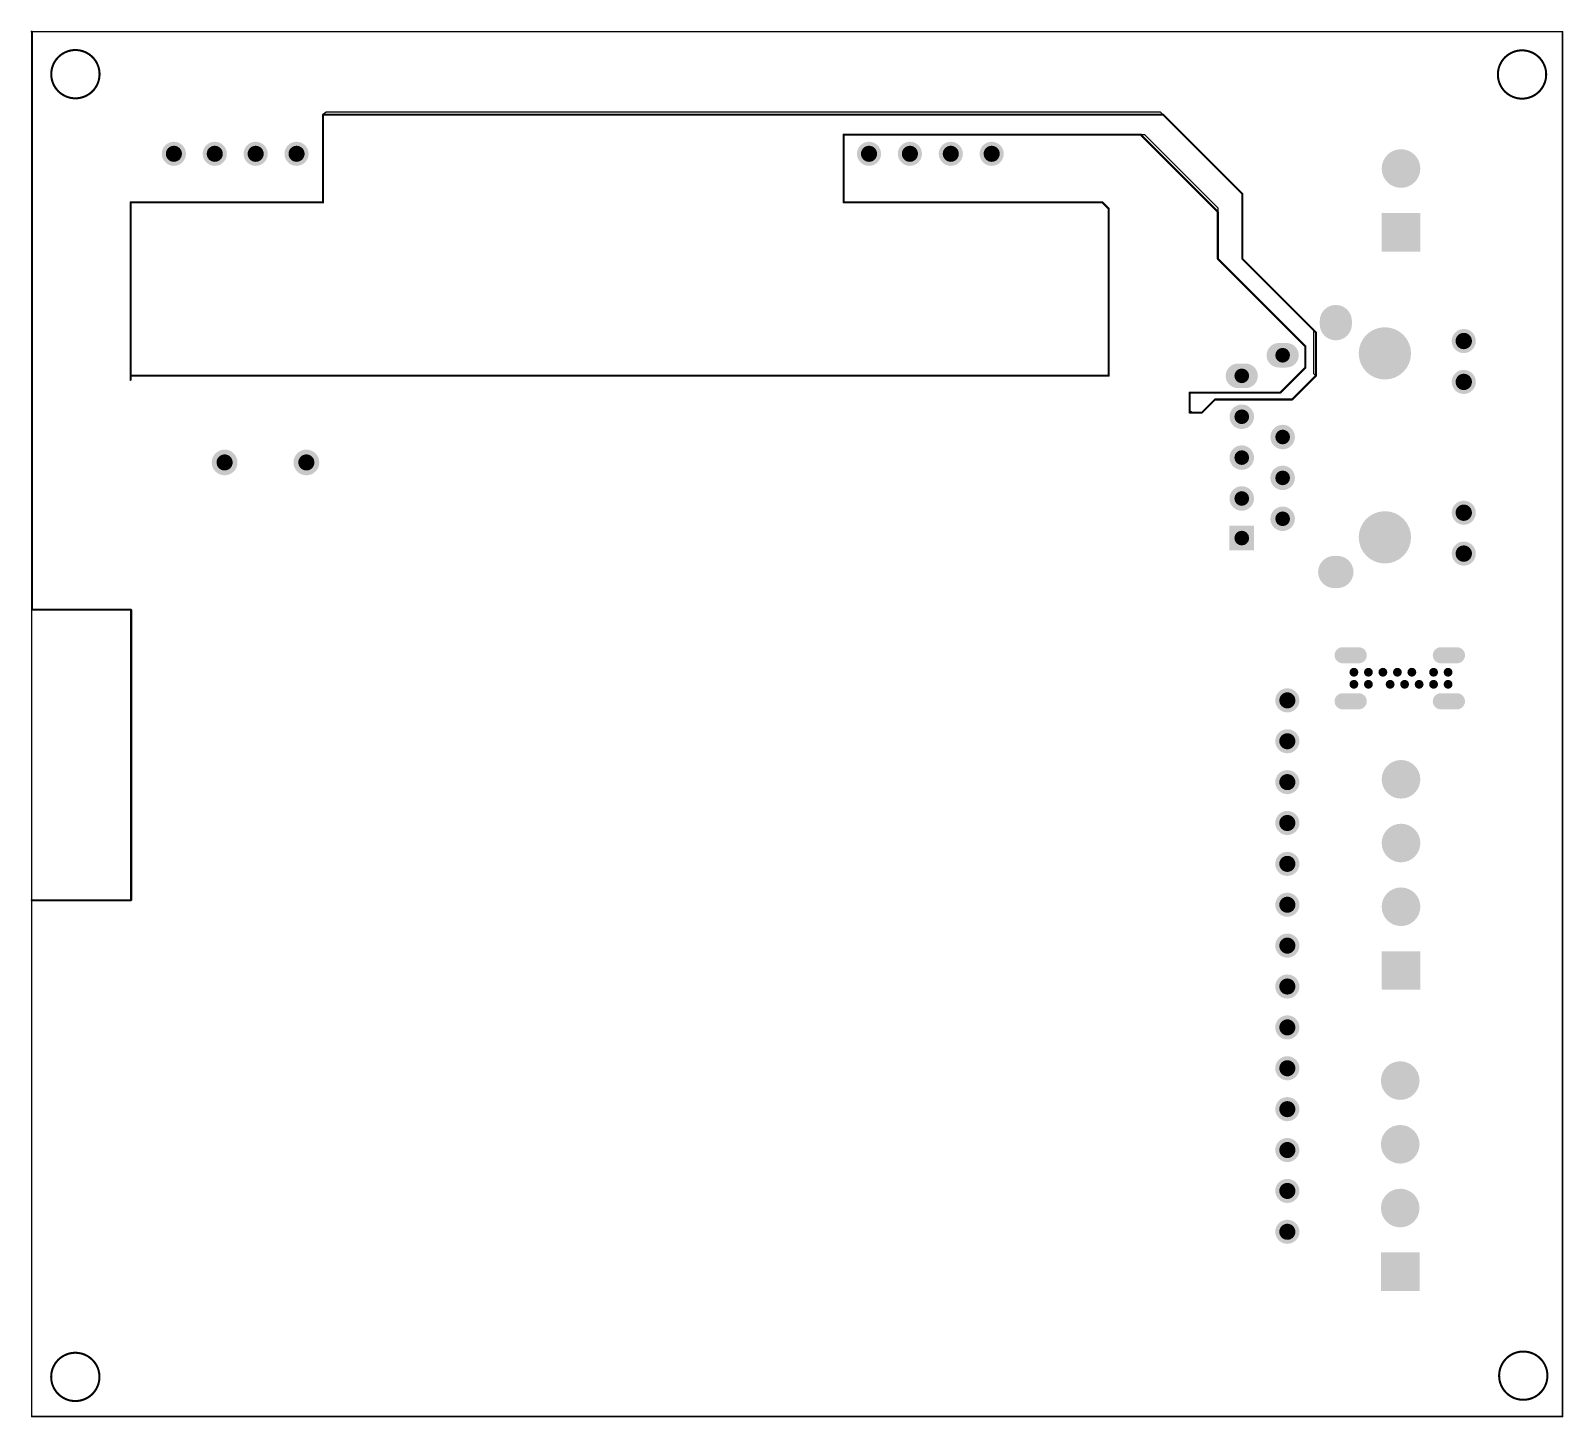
# Model space of a CAD drawing. Header units: millimetres. Extents: x 77.7 to 172.9, y 40.3 to 126.5.
import ezdxf

# ---------------------------------------------------------------- set-up
doc = ezdxf.new("R2010")
doc.units = ezdxf.units.MM
for name, color, linetype in [('KeepOutLayer', 6, 'Continuous'), ('MultiLayer', 9, 'Continuous'), ('PadHoleLayer', 156, 'Continuous')]:
    doc.layers.add(name, color=color, linetype=linetype)

# ---------------------------------------------------------------- blocks, each defined once
blk = doc.blocks.new('HR913129A__3')
at = {"layer": 'MultiLayer'}
h = blk.add_hatch(color=9, dxfattribs=at)
edge = h.paths.add_edge_path()
edge.add_arc((-6.604, 6.895), 0.749, 0, 360)
h = blk.add_hatch(color=9, dxfattribs=at)
edge = h.paths.add_edge_path()
edge.add_arc((-4.064, 6.895), 0.749, 0, 360)
h = blk.add_hatch(color=9, dxfattribs=at)
edge = h.paths.add_edge_path()
edge.add_arc((4.064, 6.895), 0.749, 0, 360)
h = blk.add_hatch(color=9, dxfattribs=at)
edge = h.paths.add_edge_path()
edge.add_arc((6.604, 6.895), 0.749, 0, 360)
h = blk.add_hatch(color=9, dxfattribs=at)
edge = h.paths.add_edge_path()
edge.add_arc((-5.837, 1.995), 1.625, 0, 360)
h = blk.add_hatch(color=9, dxfattribs=at)
edge = h.paths.add_edge_path()
edge.add_arc((5.593, 1.995), 1.625, 0, 360)
h = blk.add_hatch(color=9, dxfattribs=at)
edge = h.paths.add_edge_path()
edge.add_arc((7.747, -1.153), 1, 180, 360)
edge.add_line((8.747, -1.153), (8.747, -0.953))
edge.add_arc((7.747, -0.953), 1, 0, 180)
edge.add_line((6.747, -0.953), (6.747, -1.153))
h = blk.add_hatch(color=9, dxfattribs=at)
edge = h.paths.add_edge_path()
edge.add_arc((-7.647, -1.053), 1, 270, 450)
edge.add_line((-7.647, -0.053), (-7.847, -0.053))
edge.add_arc((-7.847, -1.053), 1, 90, 270)
edge.add_line((-7.847, -2.053), (-7.647, -2.053))
h = blk.add_hatch(color=9, dxfattribs=at)
edge = h.paths.add_edge_path()
edge.add_arc((-5.72, -4.593), 0.762, 180, 360)
edge.add_line((-4.958, -4.593), (-4.958, -4.117))
edge.add_arc((-5.72, -4.117), 0.762, 0, 180)
edge.add_line((-6.482, -4.117), (-6.482, -4.593))
h = blk.add_hatch(color=9, dxfattribs=at)
edge = h.paths.add_edge_path()
edge.add_arc((-0.64, -4.355), 0.762, 0, 360)
h = blk.add_hatch(color=9, dxfattribs=at)
edge = h.paths.add_edge_path()
edge.add_arc((1.9, -4.355), 0.762, 0, 360)
h = blk.add_hatch(color=9, dxfattribs=at)
edge = h.paths.add_edge_path()
edge.add_arc((4.44, -4.355), 0.762, 0, 360)
h = blk.add_hatch(color=9, dxfattribs=at)
edge = h.paths.add_edge_path()
edge.add_arc((-4.44, -7.133), 0.762, 180, 360)
edge.add_line((-3.678, -7.133), (-3.678, -6.657))
edge.add_arc((-4.44, -6.657), 0.762, 0, 180)
edge.add_line((-5.202, -6.657), (-5.202, -7.133))
h = blk.add_hatch(color=9, dxfattribs=at)
edge = h.paths.add_edge_path()
edge.add_arc((-1.9, -6.895), 0.762, 0, 360)
h = blk.add_hatch(color=9, dxfattribs=at)
edge = h.paths.add_edge_path()
edge.add_arc((0.64, -6.895), 0.762, 0, 360)
h = blk.add_hatch(color=9, dxfattribs=at)
edge = h.paths.add_edge_path()
edge.add_arc((3.18, -6.895), 0.762, 0, 360)
blk.add_hatch(color=9, dxfattribs=at).paths.add_polyline_path([(4.878, -7.657), (4.878, -6.133), (6.402, -6.133), (6.402, -7.657)])
at = {"layer": 'PadHoleLayer'}
h = blk.add_hatch(color=156, dxfattribs=at)
edge = h.paths.add_edge_path()
edge.add_arc((-6.604, 6.895), 0.508, 0, 360)
h = blk.add_hatch(color=156, dxfattribs=at)
edge = h.paths.add_edge_path()
edge.add_arc((-4.064, 6.895), 0.508, 0, 360)
h = blk.add_hatch(color=156, dxfattribs=at)
edge = h.paths.add_edge_path()
edge.add_arc((4.064, 6.895), 0.508, 0, 360)
h = blk.add_hatch(color=156, dxfattribs=at)
edge = h.paths.add_edge_path()
edge.add_arc((6.604, 6.895), 0.508, 0, 360)
h = blk.add_hatch(color=156, dxfattribs=at)
edge = h.paths.add_edge_path()
edge.add_arc((-5.837, 1.995), 1.625, 0, 360)
h = blk.add_hatch(color=156, dxfattribs=at)
edge = h.paths.add_edge_path()
edge.add_arc((5.593, 1.995), 1.625, 0, 360)
h = blk.add_hatch(color=156, dxfattribs=at)
edge = h.paths.add_edge_path()
edge.add_arc((-7.747, -1.053), 0.838, 0, 360)
h = blk.add_hatch(color=156, dxfattribs=at)
edge = h.paths.add_edge_path()
edge.add_arc((7.747, -1.053), 0.838, 0, 360)
h = blk.add_hatch(color=156, dxfattribs=at)
edge = h.paths.add_edge_path()
edge.add_arc((-5.72, -4.355), 0.457, 0, 360)
h = blk.add_hatch(color=156, dxfattribs=at)
edge = h.paths.add_edge_path()
edge.add_arc((-0.64, -4.355), 0.457, 0, 360)
h = blk.add_hatch(color=156, dxfattribs=at)
edge = h.paths.add_edge_path()
edge.add_arc((1.9, -4.355), 0.457, 0, 360)
h = blk.add_hatch(color=156, dxfattribs=at)
edge = h.paths.add_edge_path()
edge.add_arc((4.44, -4.355), 0.457, 0, 360)
h = blk.add_hatch(color=156, dxfattribs=at)
edge = h.paths.add_edge_path()
edge.add_arc((-4.44, -6.895), 0.457, 0, 360)
h = blk.add_hatch(color=156, dxfattribs=at)
edge = h.paths.add_edge_path()
edge.add_arc((-1.9, -6.895), 0.457, 0, 360)
h = blk.add_hatch(color=156, dxfattribs=at)
edge = h.paths.add_edge_path()
edge.add_arc((0.64, -6.895), 0.457, 0, 360)
h = blk.add_hatch(color=156, dxfattribs=at)
edge = h.paths.add_edge_path()
edge.add_arc((3.18, -6.895), 0.457, 0, 360)
h = blk.add_hatch(color=156, dxfattribs=at)
edge = h.paths.add_edge_path()
edge.add_arc((5.64, -6.895), 0.457, 0, 360)
blk = doc.blocks.new('CONN_TH_4P_P3_96_HT396R_3_96_4P_44')
at = {"layer": 'MultiLayer'}
blk.add_hatch(color=9, dxfattribs=at).paths.add_polyline_path([(-7.14, 1.2), (-4.74, 1.2), (-4.74, -1.2), (-7.14, -1.2)])
h = blk.add_hatch(color=9, dxfattribs=at)
edge = h.paths.add_edge_path()
edge.add_arc((-1.98, 0), 1.2, 0, 360)
h = blk.add_hatch(color=9, dxfattribs=at)
edge = h.paths.add_edge_path()
edge.add_arc((1.98, 0), 1.2, 0, 360)
h = blk.add_hatch(color=9, dxfattribs=at)
edge = h.paths.add_edge_path()
edge.add_arc((5.94, 0), 1.2, 0, 360)
at = {"layer": 'PadHoleLayer'}
h = blk.add_hatch(color=156, dxfattribs=at)
edge = h.paths.add_edge_path()
edge.add_arc((-5.94, 0), 0.9, 0, 360)
h = blk.add_hatch(color=156, dxfattribs=at)
edge = h.paths.add_edge_path()
edge.add_arc((-1.98, 0), 0.9, 0, 360)
h = blk.add_hatch(color=156, dxfattribs=at)
edge = h.paths.add_edge_path()
edge.add_arc((1.98, 0), 0.9, 0, 360)
h = blk.add_hatch(color=156, dxfattribs=at)
edge = h.paths.add_edge_path()
edge.add_arc((5.94, 0), 0.9, 0, 360)
blk = doc.blocks.new('CAP_TH_BD10_0_P5_00_D1_0_FD_54')
at = {"layer": 'MultiLayer'}
h = blk.add_hatch(color=9, dxfattribs=at)
edge = h.paths.add_edge_path()
edge.add_arc((-2.54, 0), 0.8, 0, 360)
h = blk.add_hatch(color=9, dxfattribs=at)
edge = h.paths.add_edge_path()
edge.add_arc((2.54, 0), 0.8, 0, 360)
at = {"layer": 'PadHoleLayer'}
h = blk.add_hatch(color=156, dxfattribs=at)
edge = h.paths.add_edge_path()
edge.add_arc((-2.54, 0), 0.5, 0, 360)
h = blk.add_hatch(color=156, dxfattribs=at)
edge = h.paths.add_edge_path()
edge.add_arc((2.54, 0), 0.5, 0, 360)
blk = doc.blocks.new('POE_96')
at = {"layer": 'MultiLayer'}
h = blk.add_hatch(color=9, dxfattribs=at)
edge = h.paths.add_edge_path()
edge.add_arc((-25.4, 0), 0.75, 0, 360)
h = blk.add_hatch(color=9, dxfattribs=at)
edge = h.paths.add_edge_path()
edge.add_arc((-22.86, 0), 0.75, 0, 360)
h = blk.add_hatch(color=9, dxfattribs=at)
edge = h.paths.add_edge_path()
edge.add_arc((-20.32, 0), 0.75, 0, 360)
h = blk.add_hatch(color=9, dxfattribs=at)
edge = h.paths.add_edge_path()
edge.add_arc((-17.78, 0), 0.75, 0, 360)
h = blk.add_hatch(color=9, dxfattribs=at)
edge = h.paths.add_edge_path()
edge.add_arc((17.78, 0), 0.75, 0, 360)
h = blk.add_hatch(color=9, dxfattribs=at)
edge = h.paths.add_edge_path()
edge.add_arc((20.32, 0), 0.75, 0, 360)
h = blk.add_hatch(color=9, dxfattribs=at)
edge = h.paths.add_edge_path()
edge.add_arc((22.86, 0), 0.75, 0, 360)
h = blk.add_hatch(color=9, dxfattribs=at)
edge = h.paths.add_edge_path()
edge.add_arc((25.4, 0), 0.75, 0, 360)
at = {"layer": 'PadHoleLayer'}
h = blk.add_hatch(color=156, dxfattribs=at)
edge = h.paths.add_edge_path()
edge.add_arc((-25.4, 0), 0.5, 0, 360)
h = blk.add_hatch(color=156, dxfattribs=at)
edge = h.paths.add_edge_path()
edge.add_arc((-22.86, 0), 0.5, 0, 360)
h = blk.add_hatch(color=156, dxfattribs=at)
edge = h.paths.add_edge_path()
edge.add_arc((-20.32, 0), 0.5, 0, 360)
h = blk.add_hatch(color=156, dxfattribs=at)
edge = h.paths.add_edge_path()
edge.add_arc((-17.78, 0), 0.5, 0, 360)
h = blk.add_hatch(color=156, dxfattribs=at)
edge = h.paths.add_edge_path()
edge.add_arc((17.78, 0), 0.5, 0, 360)
h = blk.add_hatch(color=156, dxfattribs=at)
edge = h.paths.add_edge_path()
edge.add_arc((20.32, 0), 0.5, 0, 360)
h = blk.add_hatch(color=156, dxfattribs=at)
edge = h.paths.add_edge_path()
edge.add_arc((22.86, 0), 0.5, 0, 360)
h = blk.add_hatch(color=156, dxfattribs=at)
edge = h.paths.add_edge_path()
edge.add_arc((25.4, 0), 0.5, 0, 360)
blk = doc.blocks.new('CONN_TH_P3_96_HT396R_3_96_2P_130')
at = {"layer": 'MultiLayer'}
blk.add_hatch(color=9, dxfattribs=at).paths.add_polyline_path([(-3.18, 1.2), (-0.78, 1.2), (-0.78, -1.2), (-3.18, -1.2)])
h = blk.add_hatch(color=9, dxfattribs=at)
edge = h.paths.add_edge_path()
edge.add_arc((1.98, 0), 1.2, 0, 360)
at = {"layer": 'PadHoleLayer'}
h = blk.add_hatch(color=156, dxfattribs=at)
edge = h.paths.add_edge_path()
edge.add_arc((-1.98, 0), 0.85, 0, 360)
h = blk.add_hatch(color=156, dxfattribs=at)
edge = h.paths.add_edge_path()
edge.add_arc((1.98, 0), 0.85, 0, 360)
blk = doc.blocks.new('CONN_TH_4P_P3_96_HT396R_3_96_4P_131')
at = {"layer": 'MultiLayer'}
blk.add_hatch(color=9, dxfattribs=at).paths.add_polyline_path([(-7.14, 1.2), (-4.74, 1.2), (-4.74, -1.2), (-7.14, -1.2)])
h = blk.add_hatch(color=9, dxfattribs=at)
edge = h.paths.add_edge_path()
edge.add_arc((-1.98, 0), 1.2, 0, 360)
h = blk.add_hatch(color=9, dxfattribs=at)
edge = h.paths.add_edge_path()
edge.add_arc((1.98, 0), 1.2, 0, 360)
h = blk.add_hatch(color=9, dxfattribs=at)
edge = h.paths.add_edge_path()
edge.add_arc((5.94, 0), 1.2, 0, 360)
at = {"layer": 'PadHoleLayer'}
h = blk.add_hatch(color=156, dxfattribs=at)
edge = h.paths.add_edge_path()
edge.add_arc((-5.94, 0), 0.9, 0, 360)
h = blk.add_hatch(color=156, dxfattribs=at)
edge = h.paths.add_edge_path()
edge.add_arc((-1.98, 0), 0.9, 0, 360)
h = blk.add_hatch(color=156, dxfattribs=at)
edge = h.paths.add_edge_path()
edge.add_arc((1.98, 0), 0.9, 0, 360)
h = blk.add_hatch(color=156, dxfattribs=at)
edge = h.paths.add_edge_path()
edge.add_arc((5.94, 0), 0.9, 0, 360)
blk = doc.blocks.new('USB_C_TH_TYPE_C_31_M_19_133')
at = {"layer": 'MultiLayer'}
h = blk.add_hatch(color=9, dxfattribs=at)
edge = h.paths.add_edge_path()
edge.add_arc((-1.43, 2.55), 0.5, 180, 360)
edge.add_line((-0.93, 2.55), (-0.93, 3.55))
edge.add_arc((-1.43, 3.55), 0.5, 0, 180)
edge.add_line((-1.93, 3.55), (-1.93, 2.55))
h = blk.add_hatch(color=9, dxfattribs=at)
edge = h.paths.add_edge_path()
edge.add_arc((1.43, 2.55), 0.5, 180, 360)
edge.add_line((1.93, 2.55), (1.93, 3.55))
edge.add_arc((1.43, 3.55), 0.5, 0, 180)
edge.add_line((0.93, 3.55), (0.93, 2.55))
h = blk.add_hatch(color=9, dxfattribs=at)
edge = h.paths.add_edge_path()
edge.add_arc((-0.375, 2.85), 0.275, 0, 360)
h = blk.add_hatch(color=9, dxfattribs=at)
edge = h.paths.add_edge_path()
edge.add_arc((0.375, 2.85), 0.275, 0, 360)
h = blk.add_hatch(color=9, dxfattribs=at)
edge = h.paths.add_edge_path()
edge.add_arc((-0.375, 1.95), 0.275, 0, 360)
h = blk.add_hatch(color=9, dxfattribs=at)
edge = h.paths.add_edge_path()
edge.add_arc((0.375, 1.95), 0.275, 0, 360)
h = blk.add_hatch(color=9, dxfattribs=at)
edge = h.paths.add_edge_path()
edge.add_arc((0.375, 1.05), 0.275, 0, 360)
h = blk.add_hatch(color=9, dxfattribs=at)
edge = h.paths.add_edge_path()
edge.add_arc((-0.375, 0.6), 0.275, 0, 360)
h = blk.add_hatch(color=9, dxfattribs=at)
edge = h.paths.add_edge_path()
edge.add_arc((0.375, 0.15), 0.275, 0, 360)
h = blk.add_hatch(color=9, dxfattribs=at)
edge = h.paths.add_edge_path()
edge.add_arc((-0.375, -0.3), 0.275, 0, 360)
h = blk.add_hatch(color=9, dxfattribs=at)
edge = h.paths.add_edge_path()
edge.add_arc((-0.375, -1.2), 0.275, 0, 360)
h = blk.add_hatch(color=9, dxfattribs=at)
edge = h.paths.add_edge_path()
edge.add_arc((0.375, -0.75), 0.275, 0, 360)
h = blk.add_hatch(color=9, dxfattribs=at)
edge = h.paths.add_edge_path()
edge.add_arc((-0.375, -2.1), 0.275, 0, 360)
h = blk.add_hatch(color=9, dxfattribs=at)
edge = h.paths.add_edge_path()
edge.add_arc((0.375, -2.1), 0.275, 0, 360)
h = blk.add_hatch(color=9, dxfattribs=at)
edge = h.paths.add_edge_path()
edge.add_arc((-1.43, -3.55), 0.5, 180, 360)
edge.add_line((-0.93, -3.55), (-0.93, -2.55))
edge.add_arc((-1.43, -2.55), 0.5, 0, 180)
edge.add_line((-1.93, -2.55), (-1.93, -3.55))
h = blk.add_hatch(color=9, dxfattribs=at)
edge = h.paths.add_edge_path()
edge.add_arc((-0.375, -3), 0.275, 0, 360)
h = blk.add_hatch(color=9, dxfattribs=at)
edge = h.paths.add_edge_path()
edge.add_arc((0.375, -3), 0.275, 0, 360)
h = blk.add_hatch(color=9, dxfattribs=at)
edge = h.paths.add_edge_path()
edge.add_arc((1.43, -3.55), 0.5, 180, 360)
edge.add_line((1.93, -3.55), (1.93, -2.55))
edge.add_arc((1.43, -2.55), 0.5, 0, 180)
edge.add_line((0.93, -2.55), (0.93, -3.55))
at = {"layer": 'PadHoleLayer'}
h = blk.add_hatch(color=156, dxfattribs=at)
edge = h.paths.add_edge_path()
edge.add_arc((-1.43, 2.6), 0.3, 180, 360)
edge.add_line((-1.13, 2.6), (-1.13, 3.5))
edge.add_arc((-1.43, 3.5), 0.3, 0, 180)
edge.add_line((-1.73, 3.5), (-1.73, 2.6))
h = blk.add_hatch(color=156, dxfattribs=at)
edge = h.paths.add_edge_path()
edge.add_arc((-0.375, 2.85), 0.175, 0, 360)
h = blk.add_hatch(color=156, dxfattribs=at)
edge = h.paths.add_edge_path()
edge.add_arc((0.375, 2.85), 0.175, 0, 360)
h = blk.add_hatch(color=156, dxfattribs=at)
edge = h.paths.add_edge_path()
edge.add_arc((1.43, 2.6), 0.3, 180, 360)
edge.add_line((1.73, 2.6), (1.73, 3.5))
edge.add_arc((1.43, 3.5), 0.3, 0, 180)
edge.add_line((1.13, 3.5), (1.13, 2.6))
h = blk.add_hatch(color=156, dxfattribs=at)
edge = h.paths.add_edge_path()
edge.add_arc((-0.375, 1.95), 0.175, 0, 360)
h = blk.add_hatch(color=156, dxfattribs=at)
edge = h.paths.add_edge_path()
edge.add_arc((0.375, 1.95), 0.175, 0, 360)
h = blk.add_hatch(color=156, dxfattribs=at)
edge = h.paths.add_edge_path()
edge.add_arc((0.375, 1.05), 0.175, 0, 360)
h = blk.add_hatch(color=156, dxfattribs=at)
edge = h.paths.add_edge_path()
edge.add_arc((-0.375, 0.6), 0.175, 0, 360)
h = blk.add_hatch(color=156, dxfattribs=at)
edge = h.paths.add_edge_path()
edge.add_arc((0.375, 0.15), 0.175, 0, 360)
h = blk.add_hatch(color=156, dxfattribs=at)
edge = h.paths.add_edge_path()
edge.add_arc((-0.375, -0.3), 0.175, 0, 360)
h = blk.add_hatch(color=156, dxfattribs=at)
edge = h.paths.add_edge_path()
edge.add_arc((0.375, -0.75), 0.175, 0, 360)
h = blk.add_hatch(color=156, dxfattribs=at)
edge = h.paths.add_edge_path()
edge.add_arc((-0.375, -1.2), 0.175, 0, 360)
h = blk.add_hatch(color=156, dxfattribs=at)
edge = h.paths.add_edge_path()
edge.add_arc((-1.43, -3.45), 0.3, 180, 360)
edge.add_line((-1.13, -3.45), (-1.13, -2.65))
edge.add_arc((-1.43, -2.65), 0.3, 0, 180)
edge.add_line((-1.73, -2.65), (-1.73, -3.45))
h = blk.add_hatch(color=156, dxfattribs=at)
edge = h.paths.add_edge_path()
edge.add_arc((-0.375, -2.1), 0.175, 0, 360)
h = blk.add_hatch(color=156, dxfattribs=at)
edge = h.paths.add_edge_path()
edge.add_arc((-0.375, -3), 0.175, 0, 360)
h = blk.add_hatch(color=156, dxfattribs=at)
edge = h.paths.add_edge_path()
edge.add_arc((0.375, -2.1), 0.175, 0, 360)
h = blk.add_hatch(color=156, dxfattribs=at)
edge = h.paths.add_edge_path()
edge.add_arc((0.375, -3), 0.175, 0, 360)
h = blk.add_hatch(color=156, dxfattribs=at)
edge = h.paths.add_edge_path()
edge.add_arc((1.43, -3.45), 0.3, 180, 360)
edge.add_line((1.73, -3.45), (1.73, -2.65))
edge.add_arc((1.43, -2.65), 0.3, 0, 180)
edge.add_line((1.13, -2.65), (1.13, -3.45))
blk = doc.blocks.new('2_4TFT1_140')
at = {"layer": 'MultiLayer'}
h = blk.add_hatch(color=9, dxfattribs=at)
edge = h.paths.add_edge_path()
edge.add_arc((-15.24, 0), 0.75, 0, 360)
h = blk.add_hatch(color=9, dxfattribs=at)
edge = h.paths.add_edge_path()
edge.add_arc((-12.7, 0), 0.75, 0, 360)
h = blk.add_hatch(color=9, dxfattribs=at)
edge = h.paths.add_edge_path()
edge.add_arc((-10.16, 0), 0.75, 0, 360)
h = blk.add_hatch(color=9, dxfattribs=at)
edge = h.paths.add_edge_path()
edge.add_arc((-7.62, 0), 0.75, 0, 360)
h = blk.add_hatch(color=9, dxfattribs=at)
edge = h.paths.add_edge_path()
edge.add_arc((-5.08, 0), 0.75, 0, 360)
h = blk.add_hatch(color=9, dxfattribs=at)
edge = h.paths.add_edge_path()
edge.add_arc((-2.54, 0), 0.75, 0, 360)
h = blk.add_hatch(color=9, dxfattribs=at)
edge = h.paths.add_edge_path()
edge.add_arc((0, 0), 0.75, 0, 360)
h = blk.add_hatch(color=9, dxfattribs=at)
edge = h.paths.add_edge_path()
edge.add_arc((2.54, 0), 0.75, 0, 360)
h = blk.add_hatch(color=9, dxfattribs=at)
edge = h.paths.add_edge_path()
edge.add_arc((5.08, 0), 0.75, 0, 360)
h = blk.add_hatch(color=9, dxfattribs=at)
edge = h.paths.add_edge_path()
edge.add_arc((7.62, 0), 0.75, 0, 360)
h = blk.add_hatch(color=9, dxfattribs=at)
edge = h.paths.add_edge_path()
edge.add_arc((10.16, 0), 0.75, 0, 360)
h = blk.add_hatch(color=9, dxfattribs=at)
edge = h.paths.add_edge_path()
edge.add_arc((12.7, 0), 0.75, 0, 360)
h = blk.add_hatch(color=9, dxfattribs=at)
edge = h.paths.add_edge_path()
edge.add_arc((15.24, 0), 0.75, 0, 360)
h = blk.add_hatch(color=9, dxfattribs=at)
edge = h.paths.add_edge_path()
edge.add_arc((17.78, 0), 0.75, 0, 360)
at = {"layer": 'PadHoleLayer'}
h = blk.add_hatch(color=156, dxfattribs=at)
edge = h.paths.add_edge_path()
edge.add_arc((-15.24, 0), 0.5, 0, 360)
h = blk.add_hatch(color=156, dxfattribs=at)
edge = h.paths.add_edge_path()
edge.add_arc((-12.7, 0), 0.5, 0, 360)
h = blk.add_hatch(color=156, dxfattribs=at)
edge = h.paths.add_edge_path()
edge.add_arc((-10.16, 0), 0.5, 0, 360)
h = blk.add_hatch(color=156, dxfattribs=at)
edge = h.paths.add_edge_path()
edge.add_arc((-7.62, 0), 0.5, 0, 360)
h = blk.add_hatch(color=156, dxfattribs=at)
edge = h.paths.add_edge_path()
edge.add_arc((-5.08, 0), 0.5, 0, 360)
h = blk.add_hatch(color=156, dxfattribs=at)
edge = h.paths.add_edge_path()
edge.add_arc((-2.54, 0), 0.5, 0, 360)
h = blk.add_hatch(color=156, dxfattribs=at)
edge = h.paths.add_edge_path()
edge.add_arc((0, 0), 0.5, 0, 360)
h = blk.add_hatch(color=156, dxfattribs=at)
edge = h.paths.add_edge_path()
edge.add_arc((2.54, 0), 0.5, 0, 360)
h = blk.add_hatch(color=156, dxfattribs=at)
edge = h.paths.add_edge_path()
edge.add_arc((5.08, 0), 0.5, 0, 360)
h = blk.add_hatch(color=156, dxfattribs=at)
edge = h.paths.add_edge_path()
edge.add_arc((7.62, 0), 0.5, 0, 360)
h = blk.add_hatch(color=156, dxfattribs=at)
edge = h.paths.add_edge_path()
edge.add_arc((10.16, 0), 0.5, 0, 360)
h = blk.add_hatch(color=156, dxfattribs=at)
edge = h.paths.add_edge_path()
edge.add_arc((12.7, 0), 0.5, 0, 360)
h = blk.add_hatch(color=156, dxfattribs=at)
edge = h.paths.add_edge_path()
edge.add_arc((15.24, 0), 0.5, 0, 360)
h = blk.add_hatch(color=156, dxfattribs=at)
edge = h.paths.add_edge_path()
edge.add_arc((17.78, 0), 0.5, 0, 360)

msp = doc.modelspace()

# ---------------------------------------------------------------- linework, layer by layer
at = {"layer": 'KeepOutLayer'}
for points, const_width in [([(77.781, 126.41), (77.8, 126.391)], 0.127), ([(77.781, 126.41), (172.872, 126.41)], 0.1), ([(77.8, 90.5), (77.8, 126.391)], 0.127), ([(172.872, 40.361), (172.872, 126.41)], 0.1), ([(95.885, 121.26), (128.219, 121.26)], 0.127), ([(95.885, 115.799), (95.885, 121.26)], 0.127), ([(128.219, 121.26), (148.057, 121.26)], 0.127), ([(148.057, 121.26), (152.984, 116.332)], 0.127), ([(128.219, 115.799), (128.219, 120.015)], 0.127), ([(128.219, 120.015), (146.685, 120.015)], 0.127), ([(146.66, 120.015), (151.46, 115.214)], 0.127), ([(152.984, 115.011), (152.984, 116.332)], 0.127), ([(83.922, 104.775), (83.922, 115.799)], 0.127), ([(83.922, 115.799), (95.885, 115.799)], 0.127), ([(128.219, 115.799), (141.986, 115.799)], 0.127), ([(141.986, 115.799), (144.297, 115.799)], 0.127), ([(144.297, 115.799), (144.678, 115.418)], 0.127), ([(144.678, 107.442), (144.678, 115.418)], 0.127), ([(151.13, 115.545), (151.46, 115.214)], 0.127), ([(151.46, 112.293), (151.46, 115.214)], 0.127), ([(152.984, 112.293), (152.984, 115.011)], 0.127), ([(151.46, 112.293), (151.968, 111.785)], 0.127), ([(152.984, 112.293), (153.975, 111.303)], 0.127), ([(151.968, 111.785), (153.34, 110.414)], 0.127), ([(153.34, 110.414), (155.448, 108.306)], 0.127), ([(153.975, 111.303), (154.864, 110.414)], 0.127), ([(154.864, 110.414), (157.556, 107.721)], 0.127), ([(155.448, 108.306), (156.896, 106.858)], 0.127), ([(157.556, 105.359), (157.556, 107.721)], 0.127), ([(144.678, 105.029), (144.678, 107.442)], 0.127), ([(156.896, 105.537), (156.896, 106.858)], 0.127), ([(83.947, 105.029), (144.678, 105.029)], 0.127), ([(155.346, 103.988), (156.896, 105.537)], 0.127), ([(156.083, 103.556), (157.556, 105.029)], 0.127), ([(157.556, 105.029), (157.556, 105.359)], 0.127), ([(149.708, 102.743), (149.708, 103.988)], 0.127), ([(149.708, 103.988), (152.629, 103.988)], 0.127), ([(152.629, 103.988), (155.346, 103.988)], 0.127), ([(150.47, 102.743), (151.282, 103.556)], 0.127), ([(151.282, 103.556), (152.629, 103.556)], 0.127), ([(152.629, 103.556), (156.083, 103.556)], 0.127), ([(149.708, 102.743), (150.47, 102.743)], 0.127), ([(77.8, 90.5), (83.922, 90.5)], 0.127), ([(83.922, 90.5), (83.972, 90.449)], 0.127), ([(83.972, 72.466), (83.972, 90.449)], 0.127), ([(77.781, 72.441), (83.947, 72.441)], 0.127), ([(77.781, 40.361), (77.781, 72.441)], 0.1), ([(83.947, 72.441), (83.972, 72.466)], 0.127), ([(77.781, 40.361), (172.872, 40.361)], 0.1)]:
    msp.add_lwpolyline(points, dxfattribs=dict(at, const_width=const_width))
for points, const_width in [([(77.749, 126.41, 1), (77.812, 126.41, 1)], 0.0635), ([(77.756, 126.41, 1), (77.806, 126.41, 1)], 0.05), ([(77.768, 126.391, 1), (77.832, 126.391, 1)], 0.0635), ([(77.768, 126.391, 1), (77.832, 126.391, 1)], 0.0635), ([(172.847, 126.41, 1), (172.897, 126.41, 1)], 0.05), ([(172.847, 126.41, 1), (172.897, 126.41, 1)], 0.05), ([(81.997, 123.769, 1), (78.997, 123.769, 1)], 0.127), ([(171.856, 123.749, 1), (168.856, 123.749, 1)], 0.127), ([(78.965, 123.769, 1), (79.029, 123.769, 1)], 0.0635), ([(81.965, 123.769, 1), (82.029, 123.769, 1)], 0.0635), ([(168.825, 123.749, 1), (168.888, 123.749, 1)], 0.0635), ([(171.825, 123.749, 1), (171.888, 123.749, 1)], 0.0635), ([(95.853, 121.26, 1), (95.917, 121.26, 1)], 0.0635), ([(95.853, 121.26, 1), (95.917, 121.26, 1)], 0.0635), ([(128.187, 121.26, 1), (128.251, 121.26, 1)], 0.0635), ([(128.187, 121.26, 1), (128.251, 121.26, 1)], 0.0635), ([(148.025, 121.26, 1), (148.088, 121.26, 1)], 0.0635), ([(148.025, 121.26, 1), (148.088, 121.26, 1)], 0.0635), ([(128.187, 120.015, 1), (128.251, 120.015, 1)], 0.0635), ([(128.187, 120.015, 1), (128.251, 120.015, 1)], 0.0635), ([(146.628, 120.015, 1), (146.691, 120.015, 1)], 0.0635), ([(146.653, 120.015, 1), (146.717, 120.015, 1)], 0.0635), ([(152.952, 116.332, 1), (153.016, 116.332, 1)], 0.0635), ([(152.952, 116.332, 1), (153.016, 116.332, 1)], 0.0635), ([(83.89, 115.799, 1), (83.953, 115.799, 1)], 0.0635), ([(83.89, 115.799, 1), (83.953, 115.799, 1)], 0.0635), ([(95.853, 115.799, 1), (95.917, 115.799, 1)], 0.0635), ([(95.853, 115.799, 1), (95.917, 115.799, 1)], 0.0635), ([(128.187, 115.799, 1), (128.251, 115.799, 1)], 0.0635), ([(128.187, 115.799, 1), (128.251, 115.799, 1)], 0.0635), ([(141.954, 115.799, 1), (142.018, 115.799, 1)], 0.0635), ([(141.954, 115.799, 1), (142.018, 115.799, 1)], 0.0635), ([(144.266, 115.799, 1), (144.329, 115.799, 1)], 0.0635), ([(144.266, 115.799, 1), (144.329, 115.799, 1)], 0.0635), ([(144.647, 115.418, 1), (144.71, 115.418, 1)], 0.0635), ([(144.647, 115.418, 1), (144.71, 115.418, 1)], 0.0635), ([(151.098, 115.545, 1), (151.162, 115.545, 1)], 0.0635), ([(151.428, 115.214, 1), (151.492, 115.214, 1)], 0.0635), ([(151.428, 115.214, 1), (151.492, 115.214, 1)], 0.0635), ([(151.428, 115.214, 1), (151.492, 115.214, 1)], 0.0635), ([(152.952, 115.011, 1), (153.016, 115.011, 1)], 0.0635), ([(152.952, 115.011, 1), (153.016, 115.011, 1)], 0.0635), ([(151.428, 112.293, 1), (151.492, 112.293, 1)], 0.0635), ([(151.428, 112.293, 1), (151.492, 112.293, 1)], 0.0635), ([(152.952, 112.293, 1), (153.016, 112.293, 1)], 0.0635), ([(152.952, 112.293, 1), (153.016, 112.293, 1)], 0.0635), ([(151.936, 111.785, 1), (152, 111.785, 1)], 0.0635), ([(151.936, 111.785, 1), (152, 111.785, 1)], 0.0635), ([(153.308, 110.414, 1), (153.372, 110.414, 1)], 0.0635), ([(153.308, 110.414, 1), (153.372, 110.414, 1)], 0.0635), ([(153.943, 111.303, 1), (154.007, 111.303, 1)], 0.0635), ([(153.943, 111.303, 1), (154.007, 111.303, 1)], 0.0635), ([(154.832, 110.414, 1), (154.896, 110.414, 1)], 0.0635), ([(154.832, 110.414, 1), (154.896, 110.414, 1)], 0.0635), ([(155.416, 108.306, 1), (155.48, 108.306, 1)], 0.0635), ([(155.416, 108.306, 1), (155.48, 108.306, 1)], 0.0635), ([(157.524, 107.721, 1), (157.588, 107.721, 1)], 0.0635), ([(157.524, 107.721, 1), (157.588, 107.721, 1)], 0.0635), ([(144.647, 107.442, 1), (144.71, 107.442, 1)], 0.0635), ([(144.647, 107.442, 1), (144.71, 107.442, 1)], 0.0635), ([(156.864, 106.858, 1), (156.928, 106.858, 1)], 0.0635), ([(156.864, 106.858, 1), (156.928, 106.858, 1)], 0.0635), ([(83.89, 104.775, 1), (83.953, 104.775, 1)], 0.0635), ([(83.915, 105.029, 1), (83.979, 105.029, 1)], 0.0635), ([(144.647, 105.029, 1), (144.71, 105.029, 1)], 0.0635), ([(144.647, 105.029, 1), (144.71, 105.029, 1)], 0.0635), ([(156.864, 105.537, 1), (156.928, 105.537, 1)], 0.0635), ([(156.864, 105.537, 1), (156.928, 105.537, 1)], 0.0635), ([(157.524, 105.359, 1), (157.588, 105.359, 1)], 0.0635), ([(157.524, 105.359, 1), (157.588, 105.359, 1)], 0.0635), ([(157.524, 105.029, 1), (157.588, 105.029, 1)], 0.0635), ([(157.524, 105.029, 1), (157.588, 105.029, 1)], 0.0635), ([(149.676, 103.988, 1), (149.739, 103.988, 1)], 0.0635), ([(149.676, 103.988, 1), (149.739, 103.988, 1)], 0.0635), ([(152.597, 103.988, 1), (152.66, 103.988, 1)], 0.0635), ([(152.597, 103.988, 1), (152.66, 103.988, 1)], 0.0635), ([(155.315, 103.988, 1), (155.378, 103.988, 1)], 0.0635), ([(155.315, 103.988, 1), (155.378, 103.988, 1)], 0.0635), ([(151.251, 103.556, 1), (151.314, 103.556, 1)], 0.0635), ([(151.251, 103.556, 1), (151.314, 103.556, 1)], 0.0635), ([(152.597, 103.556, 1), (152.66, 103.556, 1)], 0.0635), ([(152.597, 103.556, 1), (152.66, 103.556, 1)], 0.0635), ([(156.051, 103.556, 1), (156.115, 103.556, 1)], 0.0635), ([(156.051, 103.556, 1), (156.115, 103.556, 1)], 0.0635), ([(149.676, 102.743, 1), (149.739, 102.743, 1)], 0.0635), ([(149.676, 102.743, 1), (149.739, 102.743, 1)], 0.0635), ([(150.438, 102.743, 1), (150.501, 102.743, 1)], 0.0635), ([(150.438, 102.743, 1), (150.501, 102.743, 1)], 0.0635), ([(77.768, 90.5, 1), (77.832, 90.5, 1)], 0.0635), ([(77.768, 90.5, 1), (77.832, 90.5, 1)], 0.0635), ([(83.89, 90.5, 1), (83.953, 90.5, 1)], 0.0635), ([(83.89, 90.5, 1), (83.953, 90.5, 1)], 0.0635), ([(83.941, 90.449, 1), (84.004, 90.449, 1)], 0.0635), ([(83.941, 90.449, 1), (84.004, 90.449, 1)], 0.0635), ([(77.749, 72.441, 1), (77.812, 72.441, 1)], 0.0635), ([(77.756, 72.441, 1), (77.806, 72.441, 1)], 0.05), ([(83.915, 72.441, 1), (83.979, 72.441, 1)], 0.0635), ([(83.915, 72.441, 1), (83.979, 72.441, 1)], 0.0635), ([(83.941, 72.466, 1), (84.004, 72.466, 1)], 0.0635), ([(83.941, 72.466, 1), (84.004, 72.466, 1)], 0.0635), ([(81.991, 42.824, 1), (78.991, 42.824, 1)], 0.127), ([(171.933, 42.901, 1), (168.933, 42.901, 1)], 0.127), ([(78.959, 42.824, 1), (79.023, 42.824, 1)], 0.0635), ([(81.959, 42.824, 1), (82.023, 42.824, 1)], 0.0635), ([(168.901, 42.901, 1), (168.964, 42.901, 1)], 0.0635), ([(171.901, 42.901, 1), (171.964, 42.901, 1)], 0.0635), ([(77.756, 40.361, 1), (77.806, 40.361, 1)], 0.05), ([(77.756, 40.361, 1), (77.806, 40.361, 1)], 0.05), ([(172.847, 40.361, 1), (172.897, 40.361, 1)], 0.05), ([(172.847, 40.361, 1), (172.897, 40.361, 1)], 0.05)]:
    msp.add_lwpolyline(points, format="xyb", close=True, dxfattribs=dict(at, const_width=const_width))
at = {"layer": 'MultiLayer'}
for p, q in [((96.063, 121.412), (95.885, 121.26)), ((95.885, 121.26), (95.885, 115.799)), ((147.904, 121.412), (96.063, 121.412)), ((152.984, 116.332), (147.904, 121.412)), ((128.219, 115.799), (128.219, 120.015)), ((128.219, 120.015), (146.914, 120.015)), ((146.914, 120.015), (151.46, 115.468)), ((152.984, 112.293), (152.984, 116.332)), ((95.885, 115.799), (83.922, 115.799)), ((83.922, 115.799), (83.922, 105.054)), ((144.297, 115.799), (128.219, 115.799)), ((144.678, 115.418), (144.297, 115.799)), ((144.678, 105.029), (144.678, 115.418)), ((151.46, 115.468), (151.46, 112.293)), ((151.46, 112.293), (156.896, 106.858)), ((157.378, 107.899), (152.984, 112.293)), ((157.429, 107.899), (157.378, 107.899)), ((157.429, 105.156), (157.429, 107.899)), ((156.896, 106.858), (156.896, 105.537)), ((83.922, 105.054), (83.947, 105.029)), ((83.947, 105.029), (144.678, 105.029)), ((156.896, 105.537), (155.346, 103.988)), ((156.083, 103.556), (157.556, 105.029)), ((157.556, 105.029), (157.429, 105.156)), ((155.346, 103.988), (149.708, 103.988)), ((149.708, 103.988), (149.708, 102.895)), ((149.708, 102.895), (149.86, 102.743)), ((150.47, 102.743), (151.282, 103.556)), ((151.282, 103.556), (156.083, 103.556)), ((149.86, 102.743), (150.47, 102.743)), ((77.781, 90.481), (77.8, 90.5)), ((77.781, 72.441), (77.781, 90.481)), ((77.8, 90.5), (83.922, 90.5)), ((83.922, 90.5), (83.922, 72.517)), ((83.947, 72.441), (77.781, 72.441)), ((83.922, 72.517), (83.972, 72.466)), ((83.972, 72.466), (83.947, 72.441))]:
    msp.add_line(p, q, dxfattribs=at)

# ---------------------------------------------------------------- block references
for name, p, rotation in [('POE_96', (112.014, 118.821), 180), ('CONN_TH_P3_96_HT396R_3_96_2P_130', (162.839, 115.926), 90), ('HR913129A__3', (159.842, 100.584), 270), ('CAP_TH_BD10_0_P5_00_D1_0_FD_54', (92.304, 99.644), 180), ('USB_C_TH_TYPE_C_31_M_19_133', (162.763, 86.233), 90), ('2_4TFT1_140', (155.778, 69.621), 270), ('CONN_TH_4P_P3_96_HT396R_3_96_4P_131', (162.839, 74.016), 90), ('CONN_TH_4P_P3_96_HT396R_3_96_4P_44', (162.789, 55.296), 90)]:
    msp.add_blockref(name, p, dxfattribs=dict(rotation=rotation))

doc.saveas('drawing.dxf')
